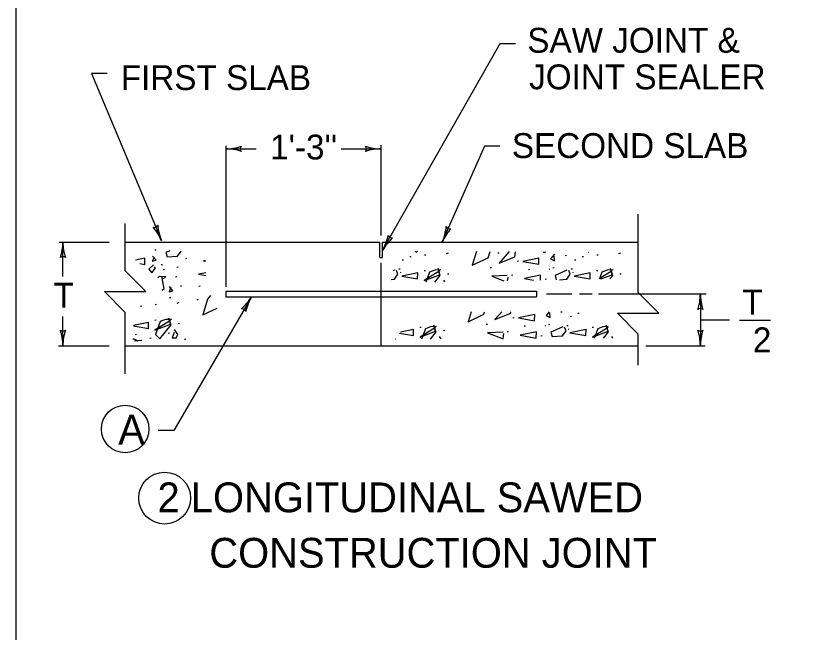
# Model space of a CAD drawing. Extents: x 1007 to 1035.5, y 1000.5 to 1021.5.
# Drawn here: x 1007 to 1013.37, y 1012.16 to 1017.12 of the extents above; entities that cross this region are included whole.
import ezdxf

# ---------------------------------------------------------------- set-up
doc = ezdxf.new("R2010")
doc.units = 0
for name, color, linetype in [('Level 1', 7, 'Continuous'), ('Level 10', 7, 'Continuous'), ('Level 11', 7, 'Continuous')]:
    doc.layers.add(name, color=color, linetype=linetype)

msp = doc.modelspace()

# ---------------------------------------------------------------- linework, layer by layer
at = {"layer": 'Level 1'}
for p, q in [((1010.8936, 1016.8931), (1009.9509, 1015.2323)), ((1011.0186, 1016.8931), (1010.8936, 1016.8931)), ((1007.7347, 1016.6538), (1007.6097, 1016.6538)), ((1007.6097, 1016.6538), (1008.1714, 1015.3096)), ((1008.6884, 1016.0722), (1008.6884, 1014.9373)), ((1009.9384, 1015.3493), (1009.9384, 1016.0773)), ((1010.7698, 1016.0678), (1010.4306, 1015.2993)), ((1010.8948, 1016.0678), (1010.7698, 1016.0678)), ((1008.6884, 1016.0474), (1008.9336, 1016.0474)), ((1009.6178, 1016.0474), (1009.9384, 1016.0474)), ((1007.3473, 1015.2974), (1007.7499, 1015.2974)), ((1007.8789, 1015.2974), (1009.928, 1015.2974)), ((1009.928, 1015.1724), (1009.928, 1015.2974)), ((1009.9488, 1015.1724), (1009.9488, 1015.2974)), ((1009.9488, 1015.2974), (1012.0067, 1015.2974)), ((1009.928, 1015.1724), (1009.9488, 1015.1724)), ((1009.9384, 1014.4641), (1009.9384, 1015.1308)), ((1008.6884, 1014.9042), (1011.1884, 1014.9042)), ((1008.6884, 1014.9042), (1008.6884, 1014.8573)), ((1011.1884, 1014.9042), (1011.1884, 1014.8573)), ((1008.8953, 1014.8573), (1008.2698, 1013.7825)), ((1008.6884, 1014.8573), (1011.1884, 1014.8573)), ((1011.269, 1014.8808), (1011.4732, 1014.8808)), ((1011.5332, 1014.8808), (1011.635, 1014.8808)), ((1011.6859, 1014.8808), (1012.5542, 1014.8808)), ((1012.5067, 1014.8808), (1012.5067, 1014.4641)), ((1012.5067, 1014.6724), (1012.7399, 1014.6724)), ((1012.8213, 1014.6703), (1013.0713, 1014.6703)), ((1007.3443, 1014.4641), (1007.7499, 1014.4641)), ((1007.8789, 1014.4641), (1012.0067, 1014.4641)), ((1012.0684, 1014.4641), (1012.5451, 1014.4641)), ((1008.2698, 1013.7825), (1008.1448, 1013.7825))]:
    msp.add_line(p, q, dxfattribs=at)
for points in [[(1012.0067, 1014.3081), (1012.0067, 1014.5581), (1011.84, 1014.7248), (1012.1733, 1014.7248), (1012.0067, 1014.8915), (1012.0067, 1015.5228)], [(1007.8789, 1014.2387), (1007.8789, 1014.7323), (1007.7123, 1014.8991), (1008.0456, 1014.8991), (1007.8789, 1015.0658), (1007.8789, 1015.4463)], [(1007.3789, 1015.0198), (1007.3789, 1015.2974)], [(1008.1278, 1015.2331), (1008.1172, 1015.2318)], [(1008.2398, 1015.2283), (1008.2079, 1015.2135)], [(1008.3013, 1015.1855), (1008.3292, 1015.2241), (1008.3293, 1015.2242)], [(1010.2126, 1015.224), (1010.2215, 1015.2173)], [(1010.2215, 1015.2173), (1010.2303, 1015.2239)], [(1008.0379, 1015.1673), (1007.963, 1015.1518)], [(1008.0366, 1015.1179), (1008.0379, 1015.1686)], [(1008.1139, 1015.1773), (1008.0979, 1015.144), (1008.1299, 1015.152), (1008.1006, 1015.1853)], [(1008.2079, 1015.2135), (1008.2173, 1015.1788)], [(1008.2173, 1015.1788), (1008.3013, 1015.1855)], [(1008.3766, 1015.1643), (1008.3658, 1015.163)], [(1010.1797, 1015.1795), (1010.169, 1015.1782)], [(1010.2974, 1015.1926), (1010.2868, 1015.1913)], [(1010.4775, 1015.2093), (1010.4615, 1015.2027)], [(1010.7047, 1015.2218), (1010.6718, 1015.1107)], [(1010.6718, 1015.1107), (1010.7986, 1015.172)], [(1010.7986, 1015.172), (1010.8153, 1015.2213)], [(1010.8888, 1015.209), (1010.8782, 1015.2077)], [(1010.9697, 1015.2206), (1010.8879, 1015.1293)], [(1010.8879, 1015.1293), (1011.0146, 1015.18)], [(1011.0146, 1015.18), (1011.0189, 1015.2203)], [(1011.208, 1015.1693), (1011.0786, 1015.1427), (1011.2067, 1015.12), (1011.208, 1015.1707)], [(1011.2472, 1015.2193), (1011.2451, 1015.2148)], [(1011.2451, 1015.2148), (1011.2628, 1015.2193)], [(1011.332, 1015.2), (1011.3, 1015.1627), (1011.332, 1015.1467), (1011.3307, 1015.184)], [(1011.4288, 1015.1893), (1011.4181, 1015.188)], [(1011.5663, 1015.1795), (1011.5556, 1015.1782)], [(1011.6075, 1015.2177), (1011.6081, 1015.2173)], [(1011.6081, 1015.2173), (1011.6085, 1015.2177)], [(1011.684, 1015.1926), (1011.6733, 1015.1913)], [(1011.8641, 1015.2093), (1011.8481, 1015.2027)], [(1007.9968, 1015.1249), (1008.0366, 1015.1179)], [(1008.1085, 1015.1153), (1008.0685, 1015.0793)], [(1008.1245, 1015.0873), (1008.1165, 1015.098)], [(1008.1802, 1015.1153), (1008.1695, 1015.1139)], [(1008.3046, 1015.0956), (1008.2939, 1015.0943)], [(1008.5261, 1015.1463), (1008.5108, 1015.1473)], [(1008.5108, 1015.1473), (1008.5262, 1015.1452)], [(1010.1175, 1015.1533), (1010.1068, 1015.152)], [(1011.0427, 1015.1435), (1011.032, 1015.1422)], [(1011.5041, 1015.1533), (1011.4933, 1015.152)], [(1008.0685, 1015.0793), (1008.0952, 1015.0513)], [(1008.0952, 1015.0513), (1008.1245, 1015.0873)], [(1008.1966, 1015.076), (1008.1859, 1015.0747)], [(1008.5284, 1015.051), (1008.4705, 1015.0391)], [(1008.4705, 1015.0391), (1008.5289, 1015.0287)], [(1010.0468, 1015.0718), (1010.0358, 1015.0668)], [(1010.0454, 1014.9998), (1010.0734, 1015.0384)], [(1010.0734, 1015.0384), (1010.0614, 1015.0692)], [(1010.0913, 1015.08), (1010.0806, 1015.0787)], [(1010.0988, 1015.0498), (1010.0934, 1015.0525)], [(1010.2338, 1015.0503), (1010.1043, 1015.0236), (1010.2324, 1015.0009), (1010.2338, 1015.0516)], [(1010.2942, 1015.0669), (1010.2835, 1015.0656)], [(1010.4108, 1015.0658), (1010.2855, 1014.9885), (1010.4108, 1015.0352), (1010.3962, 1015.0845)], [(1010.3282, 1015.0565), (1010.2988, 1014.9747)], [(1010.3695, 1015.0725), (1010.3282, 1015.0565)], [(1010.4188, 1015.0738), (1010.3695, 1015.0725)], [(1010.4148, 1015.0298), (1010.3988, 1015.0752)], [(1010.484, 1015.0408), (1010.4733, 1015.0394)], [(1010.8267, 1015.0912), (1010.816, 1015.0898)], [(1011.1343, 1015.0768), (1011.1236, 1015.0754)], [(1011.22, 1014.9923), (1011.2211, 1015.0319)], [(1011.2933, 1015.0805), (1011.288, 1015.0765)], [(1011.3306, 1015.0898), (1011.3199, 1015.0885)], [(1011.4333, 1015.0718), (1011.3387, 1015.0278)], [(1011.432, 1014.9998), (1011.46, 1015.0384)], [(1011.46, 1015.0384), (1011.448, 1015.0692)], [(1011.4778, 1015.08), (1011.4672, 1015.0787)], [(1011.4853, 1015.0498), (1011.48, 1015.0525)], [(1011.6203, 1015.0503), (1011.4909, 1015.0236), (1011.619, 1015.0009), (1011.6203, 1015.0516)], [(1011.6808, 1015.0669), (1011.6701, 1015.0656)], [(1011.7974, 1015.0658), (1011.6926, 1015.0012)], [(1011.7148, 1015.0565), (1011.6948, 1015.0013)], [(1011.7068, 1015.0015), (1011.7974, 1015.0352)], [(1011.7561, 1015.0725), (1011.7148, 1015.0565)], [(1011.8054, 1015.0738), (1011.7561, 1015.0725)], [(1011.7974, 1015.0352), (1011.7828, 1015.0845)], [(1011.8014, 1015.0298), (1011.7854, 1015.0752)], [(1011.8706, 1015.0408), (1011.8599, 1015.0394)], [(1008.1552, 1015.022), (1008.1411, 1015.0106)], [(1008.2058, 1015.018), (1008.1552, 1015.022)], [(1008.1778, 1015.0087), (1008.1765, 1015.0233)], [(1008.1925, 1014.9233), (1008.1778, 1015.0087)], [(1008.1858, 1015.006), (1008.2045, 1015.0167)], [(1008.2948, 1015.0171), (1008.2841, 1015.0158)], [(1010.0184, 1014.9977), (1010.0454, 1014.9998)], [(1010.3713, 1014.9761), (1010.4148, 1015.0298)], [(1010.4523, 1014.9776), (1010.4428, 1014.9925)], [(1010.9533, 1015.0285), (1010.8279, 1015.0232)], [(1010.8279, 1015.0232), (1010.9246, 1014.9866)], [(1010.9562, 1014.9872), (1010.9599, 1015.0165)], [(1010.9968, 1015.0309), (1010.9862, 1015.0296)], [(1011.2211, 1015.0306), (1011.0918, 1015.0039)], [(1011.0918, 1015.0039), (1011.1641, 1014.9912)], [(1011.2684, 1014.9983), (1011.2578, 1014.9969)], [(1011.3387, 1015.0278), (1011.3476, 1014.9947)], [(1011.3732, 1014.9951), (1011.432, 1014.9998)], [(1011.7795, 1015.0028), (1011.8014, 1015.0298)], [(1008.1758, 1014.9106), (1008.1925, 1014.9233)], [(1008.2481, 1014.9319), (1008.2321, 1014.8986), (1008.2641, 1014.9066), (1008.2348, 1014.9399)], [(1008.3325, 1014.9407), (1008.3258, 1014.946)], [(1008.4836, 1014.9418), (1008.4729, 1014.9405)], [(1008.2457, 1014.8502), (1008.235, 1014.8488)], [(1008.5647, 1014.8673), (1008.5429, 1014.8393)], [(1008.0133, 1014.7814), (1008.0027, 1014.7801)], [(1008.1311, 1014.7945), (1008.1204, 1014.7932)], [(1008.3112, 1014.8113), (1008.2952, 1014.8046)], [(1008.4673, 1014.8338), (1008.4566, 1014.8325)], [(1008.5429, 1014.8393), (1008.5055, 1014.7126)], [(1008.5055, 1014.7126), (1008.6183, 1014.7673)], [(1010.6619, 1014.7358), (1010.6382, 1014.6555)], [(1010.6382, 1014.6555), (1010.7649, 1014.7168)], [(1010.7649, 1014.7168), (1010.7713, 1014.7358)], [(1010.9095, 1014.7358), (1010.8543, 1014.6742)], [(1010.8543, 1014.6742), (1010.9809, 1014.7248)], [(1010.9809, 1014.7248), (1010.9821, 1014.7358)], [(1011.1743, 1014.7142), (1011.0449, 1014.6875), (1011.173, 1014.6648), (1011.1743, 1014.7155)], [(1011.2906, 1014.7358), (1011.2663, 1014.7075)], [(1011.2983, 1014.6915), (1011.297, 1014.7288)], [(1011.3951, 1014.7342), (1011.3844, 1014.7328)], [(1011.5326, 1014.7243), (1011.5219, 1014.723)], [(1007.3789, 1014.4641), (1007.3789, 1014.6983)], [(1008.0674, 1014.6522), (1007.9468, 1014.6273)], [(1008.0661, 1014.6028), (1008.0674, 1014.6535)], [(1008.1278, 1014.6688), (1008.1172, 1014.6675)], [(1008.2445, 1014.6678), (1008.1192, 1014.5904), (1008.2445, 1014.6371), (1008.2298, 1014.6864)], [(1008.2525, 1014.6758), (1008.2032, 1014.6744), (1008.1618, 1014.6584), (1008.1245, 1014.5544), (1008.1578, 1014.5198), (1008.2485, 1014.6318), (1008.2325, 1014.6771)], [(1011.009, 1014.6883), (1010.9983, 1014.687)], [(1011.2663, 1014.7075), (1011.2983, 1014.6915)], [(1011.4704, 1014.6982), (1011.4597, 1014.6968)], [(1007.9466, 1014.624), (1008.0661, 1014.6028)], [(1008.2725, 1014.5718), (1008.2578, 1014.5264), (1008.2898, 1014.5278), (1008.3018, 1014.5544), (1008.2765, 1014.5944)], [(1008.3177, 1014.6427), (1008.307, 1014.6413)], [(1010.2001, 1014.5951), (1010.0933, 1014.5731)], [(1010.1988, 1014.5458), (1010.2001, 1014.5964)], [(1010.2605, 1014.6118), (1010.2498, 1014.6104)], [(1010.3772, 1014.6107), (1010.2518, 1014.5333), (1010.3772, 1014.58), (1010.3625, 1014.6293)], [(1010.2945, 1014.6013), (1010.2645, 1014.5178)], [(1010.3358, 1014.6173), (1010.2945, 1014.6013)], [(1010.3852, 1014.6187), (1010.3358, 1014.6173)], [(1010.3812, 1014.5747), (1010.3652, 1014.62)], [(1010.4503, 1014.5856), (1010.4397, 1014.5843)], [(1010.793, 1014.636), (1010.7823, 1014.6347)], [(1011.1006, 1014.6216), (1011.0899, 1014.6203)], [(1011.2597, 1014.6253), (1011.2543, 1014.6213)], [(1011.2969, 1014.6347), (1011.2863, 1014.6333)], [(1011.3997, 1014.6167), (1011.305, 1014.5726), (1011.3143, 1014.5379), (1011.3983, 1014.5446), (1011.4263, 1014.5833), (1011.4143, 1014.614)], [(1011.4442, 1014.6248), (1011.4335, 1014.6235)], [(1011.4517, 1014.5947), (1011.4463, 1014.5973)], [(1011.5867, 1014.5951), (1011.4573, 1014.5684), (1011.5853, 1014.5458), (1011.5867, 1014.5964)], [(1011.6471, 1014.6118), (1011.6364, 1014.6104)], [(1011.7638, 1014.6107), (1011.6384, 1014.5333)], [(1011.6811, 1014.6013), (1011.6533, 1014.5242)], [(1011.7224, 1014.6173), (1011.6811, 1014.6013)], [(1011.7657, 1014.6186), (1011.7224, 1014.6173)], [(1011.7638, 1014.58), (1011.7491, 1014.6293)], [(1011.7678, 1014.5747), (1011.7518, 1014.62)], [(1007.9708, 1014.5543), (1007.9601, 1014.553)], [(1008.0886, 1014.5248), (1008.0779, 1014.5235)], [(1008.2358, 1014.5642), (1008.2252, 1014.5628)], [(1010.0874, 1014.5655), (1010.1988, 1014.5458)], [(1010.3353, 1014.518), (1010.3812, 1014.5747)], [(1010.4212, 1014.5184), (1010.4092, 1014.5373)], [(1010.9196, 1014.5733), (1010.7943, 1014.568)], [(1010.7943, 1014.568), (1010.9191, 1014.5208)], [(1010.9211, 1014.5208), (1010.9263, 1014.5613)], [(1010.9632, 1014.5758), (1010.9525, 1014.5744)], [(1011.1874, 1014.5754), (1011.0581, 1014.5488), (1011.1861, 1014.5261), (1011.1874, 1014.5768)], [(1011.2348, 1014.5431), (1011.2241, 1014.5418)], [(1011.6384, 1014.5333), (1011.7638, 1014.58)], [(1011.7271, 1014.5245), (1011.7678, 1014.5747)], [(1011.8036, 1014.5249), (1011.7958, 1014.5373)], [(1007.9525, 1014.5158), (1007.9409, 1014.5158)], [(1007.9838, 1014.5015), (1007.9525, 1014.5158)], [(1008.0138, 1014.5064), (1007.9554, 1014.5015)], [(1008.3668, 1014.5151), (1008.3561, 1014.5138)], [(1010.0543, 1014.5169), (1010.0525, 1014.5168)]]:
    msp.add_lwpolyline(points, dxfattribs=at)
for centre, radius in [((1007.8792, 1013.7943), 0.1912), ((1008.1968, 1013.2389), 0.2086)]:
    msp.add_circle(centre, radius, dxfattribs=at)
for centre, radius, start, end in [((1008.6884, 1016.438), 0.3906, 270, 288.66878), ((1008.837, 1016.0474), 0.0313, 138.7746, 220.89129), ((1009.7899, 1016.0475), 0.0313, 318.7746, 40.89129), ((1009.9384, 1016.438), 0.3906, 251.34716, 269.99389), ((1008.6884, 1016.438), 0.3906, 269.98778, 270), ((1008.6884, 1015.6568), 0.3906, 71.34716, 89.99389), ((1009.9384, 1015.6568), 0.3906, 90, 108.66878), ((1009.9384, 1015.6568), 0.3906, 89.98778, 90), ((1008.1139, 1015.4467), 0.0313, 251.53266, 333.64936), ((1007.8109, 1015.1584), 0.3909, 22.75806, 41.42685), ((1008.5319, 1015.4608), 0.3909, 184.10522, 202.75195), ((1010.0729, 1015.4571), 0.3909, 336.1835, 354.85229), ((1010.4907, 1015.4352), 0.0313, 204.9581, 287.07479), ((1009.6109, 1015.4252), 0.3909, 330.42134, 349.09012), ((1010.0243, 1015.3615), 0.0313, 199.19594, 281.31263), ((1010.7882, 1015.1414), 0.3909, 137.53066, 156.17739), ((1006.9883, 1015.2974), 0.3906, 341.34716, 359.99389), ((1007.7695, 1015.2974), 0.3906, 179.98778, 180), ((1007.7695, 1015.2974), 0.3906, 180, 198.66878), ((1007.8109, 1015.1584), 0.3909, 22.74584, 22.75806), ((1010.2909, 1015.0393), 0.3909, 131.7685, 150.41523), ((1010.0729, 1015.4571), 0.3909, 336.17128, 336.1835), ((1009.6109, 1015.4252), 0.3909, 330.40911, 330.42134), ((1007.3789, 1015.1489), 0.0313, 48.7746, 130.89129), ((1008.5574, 1015.0539), 0.3909, 311.15318, 329.79991), ((1009.2331, 1014.6607), 0.3909, 149.80603, 168.47481), ((1009.2331, 1014.6607), 0.3909, 149.7938, 149.80603), ((1012.1157, 1014.8808), 0.3909, 341.34716, 359.99389), ((1012.8976, 1014.8808), 0.3909, 180, 198.66878), ((1012.8976, 1014.8808), 0.3909, 179.98778, 180), ((1008.8204, 1014.7289), 0.0313, 18.58062, 100.69732), ((1012.5066, 1014.7321), 0.0313, 48.7746, 130.89129), ((1007.379, 1014.6126), 0.0313, 228.7746, 310.89129), ((1006.9883, 1014.4641), 0.3906, 0, 18.66878), ((1007.7695, 1014.4641), 0.3906, 161.34716, 179.99389), ((1012.5067, 1014.6127), 0.0313, 228.7746, 310.89129), ((1012.1157, 1014.4641), 0.3909, 0, 18.66878), ((1012.8976, 1014.4641), 0.3909, 161.34716, 179.99389), ((1006.9883, 1014.4641), 0.3906, 359.98778, 0), ((1012.1157, 1014.4641), 0.3909, 359.98778, 0)]:
    msp.add_arc(centre, radius, start, end, dxfattribs=at)
at = {"layer": 'Level 10'}
msp.add_line((1007, 1021.5), (1007, 1000.5), dxfattribs=at)
at = {"layer": 'Level 11'}
msp.add_lwpolyline([(1007, 1000.5), (1035.5, 1000.5), (1035.5, 1021.5), (1007, 1021.5)], close=True, dxfattribs=at)

# ---------------------------------------------------------------- texts
at = {"layer": 'Level 1'}
for s, height, p in [('SAW JOINT & ', 0.2, (1011.1144, 1016.8206)), ('FIRST SLAB', 0.2, (1007.8441, 1016.5203)), ('JOINT SEALER', 0.2, (1011.1292, 1016.5263)), ("1'-3''", 0.2, (1009.0453, 1015.9619)), ('SECOND SLAB', 0.2, (1010.9903, 1015.9736)), ('T', 0.2, (1007.3038, 1014.7702)), ('T', 0.2, (1012.8448, 1014.7148)), ('2', 0.2, (1012.929, 1014.4117)), ('A', 0.24, (1007.8238, 1013.6698)), ('2 LONGITUDINAL SAWED', 0.24, (1008.1398, 1013.1249)), ('CONSTRUCTION JOINT', 0.24, (1008.5563, 1012.6788))]:
    msp.add_text(s, height=height, dxfattribs=at).set_placement(p)

doc.saveas('drawing.dxf')
